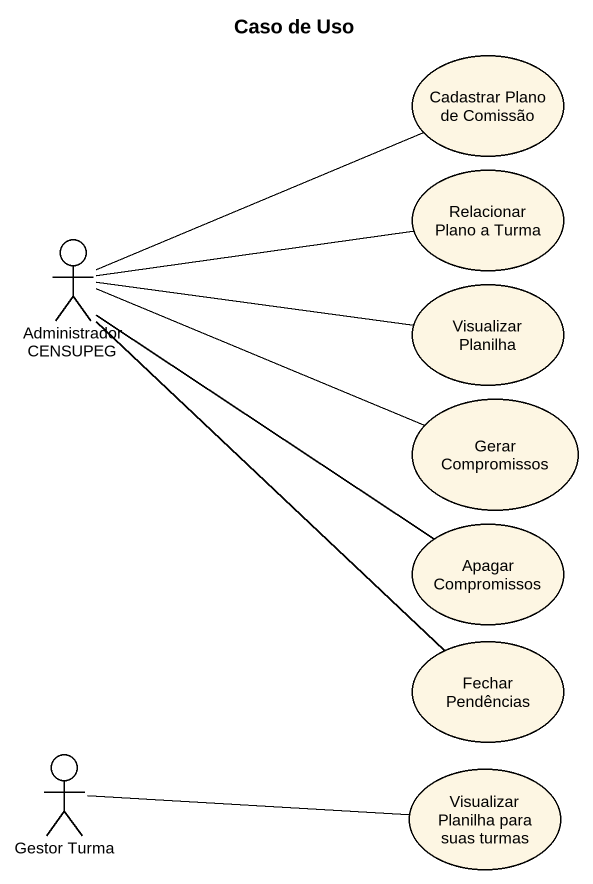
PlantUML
@startuml
title Caso de Uso
usecase "Cadastrar Plano de Comissão" as Cadastrar_Plano_de_Comissão
usecase "Relacionar Plano a Turma" as Relacionar_Plano_a_Turma
actor "Administrador CENSUPEG" as Administrador_CENSUPEG
usecase "Visualizar Planilha" as Visualizar_Planilha
usecase "Gerar Compromissos" as Gerar_Compromissos
usecase "Apagar Compromissos" as Apagar_Compromissos
usecase "Fechar Pendências" as Fechar_Pendências
actor "Gestor Turma" as Gestor_Turma
usecase "Visualizar Planilha para suas turmas" as Visualizar_Planilha_para
Administrador_CENSUPEG -right- Cadastrar_Plano_de_Comissão
Administrador_CENSUPEG -right- Relacionar_Plano_a_Turma
Administrador_CENSUPEG -right- Visualizar_Planilha
Administrador_CENSUPEG -right- Gerar_Compromissos
Administrador_CENSUPEG -- Apagar_Compromissos
Administrador_CENSUPEG -- Fechar_Pendências
Gestor_Turma -right- Visualizar_Planilha_para
@enduml
